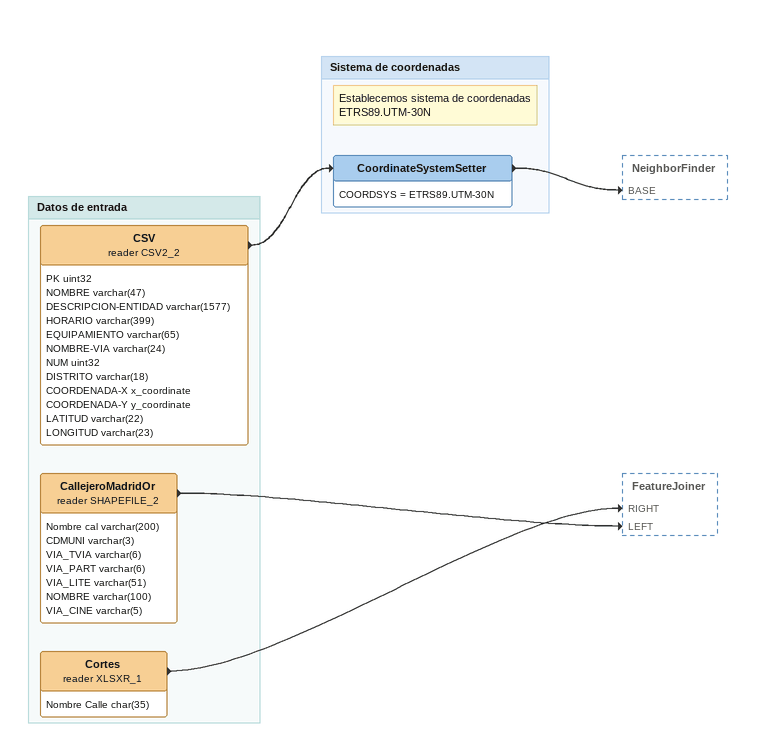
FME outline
Bookmark: Datos de entrada
CSV (reader CSV2_2)
    attributes: PK uint32, NOMBRE varchar(47), DESCRIPCION-ENTIDAD varchar(1577), HORARIO varchar(399), EQUIPAMIENTO varchar(65), NOMBRE-VIA varchar(24), NUM uint32, DISTRITO varchar(18), COORDENADA-X x_coordinate, COORDENADA-Y y_coordinate, LATITUD varchar(22), LONGITUD varchar(23)
    -> CoordinateSystemSetter
CallejeroMadridOr (reader SHAPEFILE_2)
    attributes: Nombre cal varchar(200), CDMUNI varchar(3), VIA_TVIA varchar(6), VIA_PART varchar(6), VIA_LITE varchar(51), NOMBRE varchar(100), VIA_CINE varchar(5)
    -> FeatureJoiner [LEFT]
Cortes (reader XLSXR_1)
    attributes: Nombre Calle char(35)
    -> FeatureJoiner [RIGHT]

Bookmark: Sistema de coordenadas
Note: Establecemos sistema de coordenadas ETRS89.UTM-30N
CoordinateSystemSetter
    COORDSYS = ETRS89.UTM-30N
    -> NeighborFinder [BASE]
